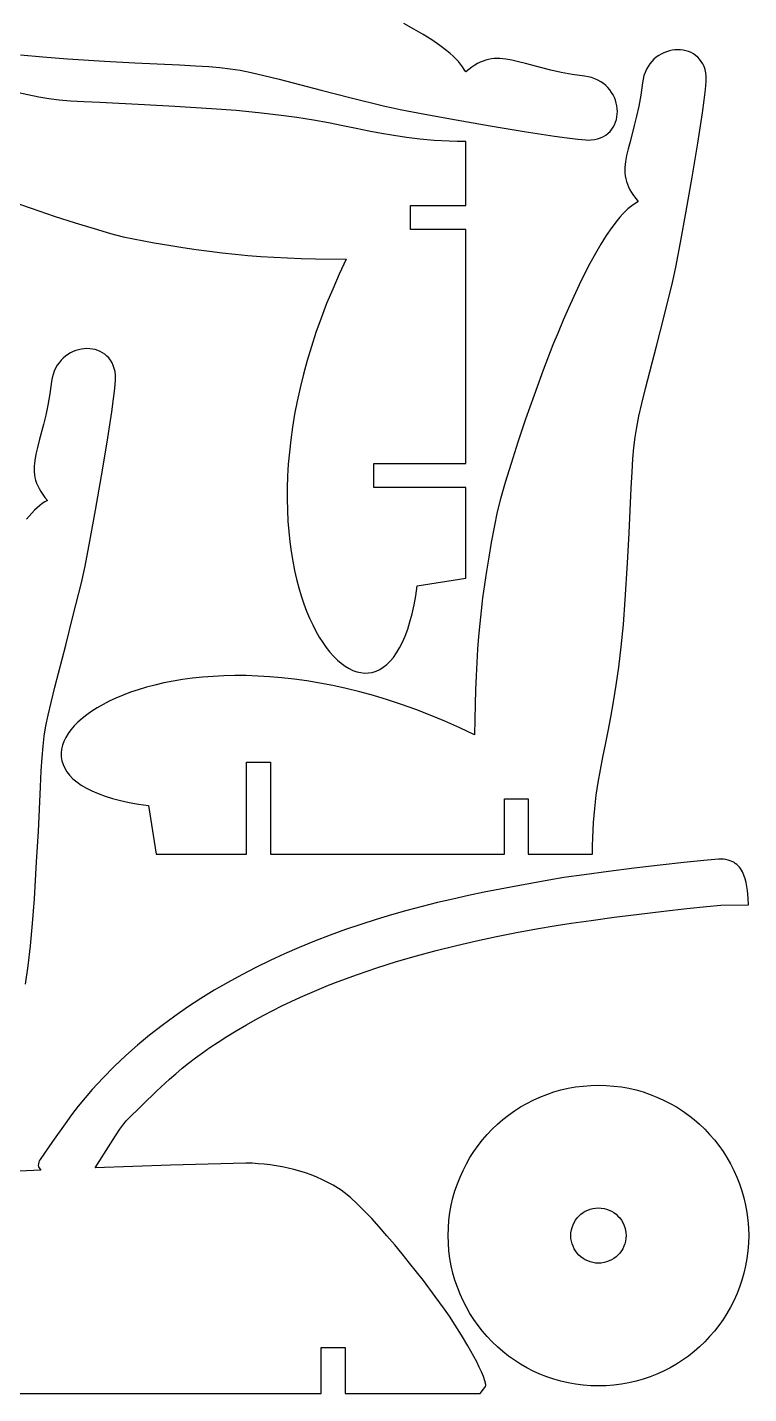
# Model space of a CAD drawing. Extents: x 378 to 958, y 20 to 900.
# Drawn here: x 588.1 to 666.5, y 185.6 to 334.1 of the extents above; entities that cross this region are included whole.
import ezdxf

# ---------------------------------------------------------------- set-up
doc = ezdxf.new("R2010")
doc.units = 0
doc.layers.get('0').update_dxf_attribs({"linetype": 'CONTINUOUS'})

msp = doc.modelspace()

# ---------------------------------------------------------------- linework, layer by layer
at = {"color": 4}
for p, q in [((630.119598, 333.899525), (629.036937, 334.493684)), ((631.134978, 333.304559), (630.119598, 333.899525)), ((632.075901, 332.710246), (631.134978, 333.304559)), ((632.935193, 332.118044), (632.075901, 332.710246)), ((587.376935, 331.091985), (589.796091, 330.860344)), ((633.705678, 331.529413), (632.935193, 332.118044)), ((634.055375, 331.236893), (633.705678, 331.529413)), ((634.38018, 330.945812), (634.055375, 331.236893)), ((656.733686, 331.011284), (656.469012, 330.823136)), ((657.010213, 331.175089), (656.733686, 331.011284)), ((657.296528, 331.314424), (657.010213, 331.175089)), ((657.590569, 331.429157), (657.296528, 331.314424)), ((657.890271, 331.519159), (657.590569, 331.429157)), ((658.19357, 331.5843), (657.890271, 331.519159)), ((658.498403, 331.624451), (658.19357, 331.5843)), ((658.802707, 331.63948), (658.498403, 331.624451)), ((659.104418, 331.62926), (658.802707, 331.63948)), ((659.401471, 331.593659), (659.104418, 331.62926)), ((659.691803, 331.532548), (659.401471, 331.593659)), ((659.973352, 331.445797), (659.691803, 331.532548)), ((660.244052, 331.333276), (659.973352, 331.445797)), ((660.50184, 331.194855), (660.244052, 331.333276)), ((660.744653, 331.030405), (660.50184, 331.194855)), ((660.970427, 330.839796), (660.744653, 331.030405)), ((589.796091, 330.860344), (592.479637, 330.660376)), ((592.479637, 330.660376), (596.488048, 330.414095)), ((596.488048, 330.414095), (599.782178, 330.231627)), ((599.782178, 330.231627), (604.628004, 329.994825)), ((604.628004, 329.994825), (606.379904, 329.908839)), ((606.379904, 329.908839), (607.817931, 329.823364)), ((607.817931, 329.823364), (609.042187, 329.722572)), ((609.042187, 329.722572), (610.152775, 329.590639)), ((610.152775, 329.590639), (611.249795, 329.411738)), ((634.679195, 330.656354), (634.38018, 330.945812)), ((634.951524, 330.3687), (634.679195, 330.656354)), ((635.196269, 330.083032), (634.951524, 330.3687)), ((635.412535, 329.799535), (635.196269, 330.083032)), ((635.599423, 329.518388), (635.412535, 329.799535)), ((636.41119, 329.754551), (636.087946, 329.513346)), ((636.727094, 329.96477), (636.41119, 329.754551)), ((637.036986, 330.145385), (636.727094, 329.96477)), ((637.342193, 330.297775), (637.036986, 330.145385)), ((637.644041, 330.42332), (637.342193, 330.297775)), ((637.943857, 330.5234), (637.644041, 330.42332)), ((638.242968, 330.599396), (637.943857, 330.5234)), ((638.542701, 330.652688), (638.242968, 330.599396)), ((638.844382, 330.684656), (638.542701, 330.652688)), ((639.149339, 330.696679), (638.844382, 330.684656)), ((639.458897, 330.690138), (639.149339, 330.696679)), ((639.774385, 330.666414), (639.458897, 330.690138)), ((640.097127, 330.626886), (639.774385, 330.666414)), ((640.769687, 330.505939), (640.097127, 330.626886)), ((641.487191, 330.338338), (640.769687, 330.505939)), ((642.260252, 330.135125), (641.487191, 330.338338)), ((644.015506, 329.666025), (642.260252, 330.135125)), ((645.018927, 329.42222), (644.015506, 329.666025)), ((655.570111, 329.829728), (655.395653, 329.52182)), ((655.766739, 330.113943), (655.570111, 329.829728)), ((655.983475, 330.374336), (655.766739, 330.113943)), ((656.218253, 330.610777), (655.983475, 330.374336)), ((656.469012, 330.823136), (656.218253, 330.610777)), ((661.177099, 330.622897), (660.970427, 330.839796)), ((661.362604, 330.37958), (661.177099, 330.622897)), ((661.524878, 330.109714), (661.362604, 330.37958)), ((661.66186, 329.813169), (661.524878, 330.109714)), ((661.771483, 329.489815), (661.66186, 329.813169)), ((611.249795, 329.411738), (612.433351, 329.170043)), ((612.433351, 329.170043), (613.803544, 328.84973)), ((613.803544, 328.84973), (615.460476, 328.434971)), ((615.460476, 328.434971), (620.034966, 327.258818)), ((635.756037, 329.239776), (635.599423, 329.518388)), ((636.087946, 329.513346), (635.756037, 329.239776)), ((646.120363, 329.186966), (645.018927, 329.42222)), ((647.330428, 328.971304), (646.120363, 329.186966)), ((648.659737, 328.786276), (647.330428, 328.971304)), ((649.061116, 328.721138), (648.659737, 328.786276)), ((649.439321, 328.625575), (649.061116, 328.721138)), ((649.794224, 328.501649), (649.439321, 328.625575)), ((650.125694, 328.351426), (649.794224, 328.501649)), ((650.433602, 328.176969), (650.125694, 328.351426)), ((650.717816, 327.98034), (650.433602, 328.176969)), ((654.960803, 328.055863), (654.775775, 326.726555)), ((655.025942, 328.457242), (654.960803, 328.055863)), ((655.121505, 328.835447), (655.025942, 328.457242)), ((655.24543, 329.19035), (655.121505, 328.835447)), ((655.395653, 329.52182), (655.24543, 329.19035)), ((661.851686, 329.139523), (661.771483, 329.489815)), ((661.818508, 327.326228), (661.894265, 328.205003)), ((661.900403, 328.762163), (661.851686, 329.139523)), ((661.894265, 328.205003), (661.906571, 328.526586)), ((661.906571, 328.526586), (661.900403, 328.762163)), ((588.174041, 326.732278), (586.803848, 327.052591)), ((589.357597, 326.490583), (588.174041, 326.732278)), ((620.034966, 327.258818), (623.152728, 326.465771)), ((650.978209, 327.763605), (650.717816, 327.98034)), ((651.21465, 327.528826), (650.978209, 327.763605)), ((651.427008, 327.278068), (651.21465, 327.528826)), ((651.615155, 327.013393), (651.427008, 327.278068)), ((651.778959, 326.736867), (651.615155, 327.013393)), ((651.918293, 326.450551), (651.778959, 326.736867)), ((654.775775, 326.726555), (654.560114, 325.516493)), ((661.681676, 326.17066), (661.818508, 327.326228)), ((590.454617, 326.311682), (589.357597, 326.490583)), ((591.565205, 326.179749), (590.454617, 326.311682)), ((592.789461, 326.078957), (591.565205, 326.179749)), ((594.227488, 325.993481), (592.789461, 326.078957)), ((595.979388, 325.907496), (594.227488, 325.993481)), ((600.825214, 325.670694), (595.979388, 325.907496)), ((604.119344, 325.488226), (600.825214, 325.670694)), ((608.127755, 325.241945), (604.119344, 325.488226)), ((610.811301, 325.041977), (608.127755, 325.241945)), ((623.152728, 326.465771), (626.957637, 325.514976)), ((626.957637, 325.514976), (627.632782, 325.361587)), ((627.632782, 325.361587), (628.61381, 325.158215)), ((628.61381, 325.158215), (631.314229, 324.635692)), ((652.033024, 326.156511), (651.918293, 326.450551)), ((652.123025, 325.856809), (652.033024, 326.156511)), ((652.188164, 325.55351), (652.123025, 325.856809)), ((652.228312, 325.248676), (652.188164, 325.55351)), ((652.243339, 324.944372), (652.228312, 325.248676)), ((654.560114, 325.516493), (654.32486, 324.415062)), ((661.492311, 324.783119), (661.681676, 326.17066)), ((613.230457, 324.810336), (610.811301, 325.041977)), ((615.414533, 324.553172), (613.230457, 324.810336)), ((617.392841, 324.276637), (615.414533, 324.553172)), ((619.194692, 323.98688), (617.392841, 324.276637)), ((620.849397, 323.690051), (619.194692, 323.98688)), ((622.386269, 323.392302), (620.849397, 323.690051)), ((631.314229, 324.635692), (634.700325, 324.015748)), ((634.700325, 324.015748), (638.413525, 323.366726)), ((651.937117, 323.503028), (652.049642, 323.773728)), ((652.049642, 323.773728), (652.136397, 324.055276)), ((652.136397, 324.055276), (652.197512, 324.345609)), ((652.197512, 324.345609), (652.233116, 324.642662)), ((652.233116, 324.642662), (652.243339, 324.944372)), ((654.32486, 324.415062), (654.081055, 323.411647)), ((660.990157, 321.491408), (661.492311, 324.783119)), ((623.834617, 323.099782), (622.386269, 323.392302)), ((625.223755, 322.818643), (623.834617, 323.099782)), ((626.582992, 322.555034), (625.223755, 322.818643)), ((627.941641, 322.315105), (626.582992, 322.555034)), ((629.329013, 322.105009), (627.941641, 322.315105)), ((630.774418, 321.930894), (629.329013, 322.105009)), ((638.413525, 323.366726), (642.095257, 322.756966)), ((642.095257, 322.756966), (645.386951, 322.254811)), ((645.386951, 322.254811), (646.77448, 322.065441)), ((650.416968, 322.08522), (650.713521, 322.222201)), ((650.713521, 322.222201), (650.983394, 322.384476)), ((650.983394, 322.384476), (651.226718, 322.569981)), ((651.226718, 322.569981), (651.443622, 322.776652)), ((651.443622, 322.776652), (651.634237, 323.002426)), ((651.634237, 323.002426), (651.798692, 323.245239)), ((651.798692, 323.245239), (651.937117, 323.503028)), ((654.081055, 323.411647), (653.611955, 321.65641)), ((632.30717, 321.798911), (630.774418, 321.930894)), ((633.956578, 321.715211), (632.30717, 321.798911)), ((634.834188, 321.69339), (633.956578, 321.715211)), ((635.751955, 321.685945), (634.834188, 321.69339)), ((635.751155, 314.711845), (635.751955, 321.685945)), ((646.77448, 322.065441), (647.930035, 321.9286)), ((647.930035, 321.9286), (648.808794, 321.852831)), ((648.808794, 321.852831), (649.130369, 321.840518)), ((649.130369, 321.840518), (649.365937, 321.846676)), ((649.365937, 321.846676), (649.743306, 321.895394)), ((649.743306, 321.895394), (650.093607, 321.975596)), ((650.093607, 321.975596), (650.416968, 322.08522)), ((653.408742, 320.883357), (653.241141, 320.165863)), ((653.611955, 321.65641), (653.408742, 320.883357)), ((660.380391, 317.809663), (660.990157, 321.491408)), ((653.080666, 319.170574), (653.056941, 318.855092)), ((653.120194, 319.493313), (653.080666, 319.170574)), ((653.241141, 320.165863), (653.120194, 319.493313)), ((653.056941, 318.855092), (653.050401, 318.545537)), ((653.050401, 318.545537), (653.062424, 318.240585)), ((653.062424, 318.240585), (653.094391, 317.938908)), ((653.094391, 317.938908), (653.147683, 317.639179)), ((659.731358, 314.096456), (660.380391, 317.809663)), ((653.147683, 317.639179), (653.223679, 317.340071)), ((653.223679, 317.340071), (653.32376, 317.040258)), ((653.32376, 317.040258), (653.449305, 316.738412)), ((653.449305, 316.738412), (653.601695, 316.433208)), ((653.601695, 316.433208), (653.782309, 316.123318)), ((585.868114, 315.343382), (588.502822, 314.421794)), ((629.751355, 312.111345), (629.751355, 314.711845)), ((629.751355, 314.711845), (635.751155, 314.711845)), ((653.947545, 314.808751), (653.664047, 314.592481)), ((653.782309, 316.123318), (653.992529, 315.807415)), ((654.228691, 314.995644), (653.947545, 314.808751)), ((653.992529, 315.807415), (654.233734, 315.484172)), ((654.507303, 315.152263), (654.228691, 314.995644)), ((654.233734, 315.484172), (654.507303, 315.152263)), ((588.502822, 314.421794), (591.004834, 313.585137)), ((591.004834, 313.585137), (593.316747, 312.845081)), ((652.510187, 313.451568), (652.217666, 313.101866)), ((652.801267, 313.776378), (652.510187, 313.451568)), ((653.090726, 314.075397), (652.801267, 313.776378)), ((653.37838, 314.347731), (653.090726, 314.075397)), ((653.664047, 314.592481), (653.37838, 314.347731)), ((659.111402, 310.710357), (659.731358, 314.096456)), ((593.316747, 312.845081), (595.381156, 312.213299)), ((595.381156, 312.213299), (597.14066, 311.701463)), ((635.751155, 312.111345), (629.751355, 312.111345)), ((635.748955, 286.689245), (635.751155, 312.111345)), ((651.629035, 312.331373), (651.036834, 311.472072)), ((652.217666, 313.101866), (651.629035, 312.331373)), ((597.14066, 311.701463), (598.537855, 311.321245)), ((598.537855, 311.321245), (601.903548, 310.68609)), ((601.903548, 310.68609), (603.475887, 310.412269)), ((603.475887, 310.412269), (604.989828, 310.165901)), ((650.442521, 310.53114), (649.847555, 309.515752)), ((651.036834, 311.472072), (650.442521, 310.53114)), ((658.588869, 308.009936), (659.111402, 310.710357)), ((604.989828, 310.165901), (606.456828, 309.945696)), ((606.456828, 309.945696), (607.888343, 309.750365)), ((607.888343, 309.750365), (609.295829, 309.578619)), ((609.295829, 309.578619), (610.690742, 309.42917)), ((610.690742, 309.42917), (612.084539, 309.300727)), ((612.084539, 309.300727), (613.488674, 309.192003)), ((613.488674, 309.192003), (614.914605, 309.101707)), ((614.914605, 309.101707), (616.373788, 309.028551)), ((616.373788, 309.028551), (617.877678, 308.971246)), ((617.877678, 308.971246), (619.437732, 308.928503)), ((619.437732, 308.928503), (622.772155, 308.881545)), ((622.772155, 308.881545), (622.005362, 307.259145)), ((649.847555, 309.515752), (649.253396, 308.433083)), ((622.005362, 307.259145), (621.293747, 305.652619)), ((648.661502, 307.290309), (648.073332, 306.094605)), ((649.253396, 308.433083), (648.661502, 307.290309)), ((658.385494, 307.028908), (658.588869, 308.009936)), ((648.073332, 306.094605), (647.490346, 304.853146)), ((657.281309, 302.548854), (658.232103, 306.353763)), ((658.232103, 306.353763), (658.385494, 307.028908)), ((621.293747, 305.652619), (620.636003, 304.06284)), ((647.490346, 304.853146), (646.914003, 303.573109)), ((620.636003, 304.06284), (620.030821, 302.49068)), ((646.914003, 303.573109), (646.34576, 302.261668)), ((620.030821, 302.49068), (619.476896, 300.937013)), ((646.34576, 302.261668), (645.787078, 300.925998)), ((656.488262, 299.431092), (657.281309, 302.548854)), ((619.476896, 300.937013), (618.97292, 299.402712)), ((645.787078, 300.925998), (645.239416, 299.573276)), ((592.253324, 298.360144), (592.002566, 298.147785)), ((592.517998, 298.548291), (592.253324, 298.360144)), ((592.794525, 298.712097), (592.517998, 298.548291)), ((593.080841, 298.851432), (592.794525, 298.712097)), ((593.374881, 298.966165), (593.080841, 298.851432)), ((593.674583, 299.056167), (593.374881, 298.966165)), ((593.977882, 299.121308), (593.674583, 299.056167)), ((594.282716, 299.161458), (593.977882, 299.121308)), ((594.587019, 299.176488), (594.282716, 299.161458)), ((594.88873, 299.166268), (594.587019, 299.176488)), ((595.185783, 299.130667), (594.88873, 299.166268)), ((595.476116, 299.069555), (595.185783, 299.130667)), ((595.757664, 298.982804), (595.476116, 299.069555)), ((596.028364, 298.870284), (595.757664, 298.982804)), ((596.286153, 298.731863), (596.028364, 298.870284)), ((596.528966, 298.567413), (596.286153, 298.731863)), ((596.75474, 298.376804), (596.528966, 298.567413)), ((596.961411, 298.159905), (596.75474, 298.376804)), ((618.97292, 299.402712), (618.517586, 297.888649)), ((645.239416, 299.573276), (644.182985, 296.845374)), ((655.312108, 294.856602), (656.488262, 299.431092)), ((591.179966, 297.058828), (591.029742, 296.727358)), ((591.354423, 297.366736), (591.179966, 297.058828)), ((591.551052, 297.650951), (591.354423, 297.366736)), ((591.767787, 297.911344), (591.551052, 297.650951)), ((592.002566, 298.147785), (591.767787, 297.911344)), ((597.146916, 297.916588), (596.961411, 298.159905)), ((597.309191, 297.646722), (597.146916, 297.916588)), ((597.446172, 297.350176), (597.309191, 297.646722)), ((597.555795, 297.026823), (597.446172, 297.350176)), ((597.635998, 296.676531), (597.555795, 297.026823)), ((618.517586, 297.888649), (618.109586, 296.395698)), ((590.745116, 295.592871), (590.560087, 294.263563)), ((590.810254, 295.99425), (590.745116, 295.592871)), ((590.905817, 296.372455), (590.810254, 295.99425)), ((591.029742, 296.727358), (590.905817, 296.372455)), ((597.602792, 294.863236), (597.678561, 295.742011)), ((597.684716, 296.299171), (597.635998, 296.676531)), ((597.678561, 295.742011), (597.690874, 296.063594)), ((597.690874, 296.063594), (597.684716, 296.299171)), ((618.109586, 296.395698), (617.747613, 294.924732)), ((644.182985, 296.845374), (643.18814, 294.135366)), ((590.560087, 294.263563), (590.344426, 293.053501)), ((597.465951, 293.707668), (597.602792, 294.863236)), ((617.747613, 294.924732), (617.430361, 293.476623)), ((643.18814, 294.135366), (642.266553, 291.500654)), ((654.89735, 293.19967), (655.312108, 294.856602)), ((590.344426, 293.053501), (590.109172, 291.95207)), ((597.276581, 292.320127), (597.465951, 293.707668)), ((617.430361, 293.476623), (617.156522, 292.052245)), ((654.577036, 291.829477), (654.89735, 293.19967)), ((589.865367, 290.948655), (589.396267, 289.193417)), ((590.109172, 291.95207), (589.865367, 290.948655)), ((596.774425, 289.028415), (597.276581, 292.320127)), ((617.156522, 292.052245), (616.924788, 290.652471)), ((642.266553, 291.500654), (641.429896, 288.998643)), ((654.335342, 290.645921), (654.577036, 291.829477)), ((616.924788, 290.652471), (616.733854, 289.278173)), ((654.024507, 288.438313), (654.156441, 289.548901)), ((654.156441, 289.548901), (654.335342, 290.645921)), ((589.193054, 288.420365), (589.025453, 287.702871)), ((589.396267, 289.193417), (589.193054, 288.420365)), ((596.164666, 285.346671), (596.774425, 289.028415)), ((616.733854, 289.278173), (616.582411, 287.930225)), ((641.429896, 288.998643), (640.68984, 286.686735)), ((653.923716, 287.214057), (654.024507, 288.438313)), ((588.864978, 286.707582), (588.841253, 286.392099)), ((588.904506, 287.030321), (588.864978, 286.707582)), ((589.025453, 287.702871), (588.904506, 287.030321)), ((616.469152, 286.6095), (616.39277, 285.316871)), ((616.582411, 287.930225), (616.469152, 286.6095)), ((625.748855, 284.089245), (625.748855, 286.689245)), ((625.748855, 286.689245), (635.748955, 286.689245)), ((640.68984, 286.686735), (640.058058, 284.622333)), ((653.83824, 285.77603), (653.923716, 287.214057)), ((588.841253, 286.392099), (588.834713, 286.082545)), ((588.834713, 286.082545), (588.846736, 285.777593)), ((588.846736, 285.777593), (588.878704, 285.475916)), ((588.878704, 285.475916), (588.931995, 285.176187)), ((588.931995, 285.176187), (589.007991, 284.877079)), ((595.515643, 281.633464), (596.164666, 285.346671)), ((616.39277, 285.316871), (616.351959, 284.053211)), ((653.752255, 284.02413), (653.83824, 285.77603)), ((589.007991, 284.877079), (589.108072, 284.577266)), ((589.108072, 284.577266), (589.233617, 284.27542)), ((589.233617, 284.27542), (589.386007, 283.970216)), ((589.386007, 283.970216), (589.566621, 283.660325)), ((589.566621, 283.660325), (589.776841, 283.344422)), ((616.351959, 284.053211), (616.34541, 282.819392)), ((635.748955, 284.089245), (625.748855, 284.089245)), ((635.751455, 274.259245), (635.748955, 284.089245)), ((640.058058, 284.622333), (639.546222, 282.862842)), ((653.515453, 279.178304), (653.752255, 284.02413)), ((589.448359, 282.129489), (589.162692, 281.884739)), ((589.731857, 282.345759), (589.448359, 282.129489)), ((590.013003, 282.532652), (589.731857, 282.345759)), ((589.776841, 283.344422), (590.018046, 283.02118)), ((590.291616, 282.689271), (590.013003, 282.532652)), ((590.018046, 283.02118), (590.291616, 282.689271)), ((616.34541, 282.819392), (616.371817, 281.616288)), ((639.546222, 282.862842), (639.166003, 281.465663)), ((588.294499, 280.988576), (588.001978, 280.638874)), ((588.58558, 281.313385), (588.294499, 280.988576)), ((588.875038, 281.612405), (588.58558, 281.313385)), ((589.162692, 281.884739), (588.875038, 281.612405)), ((594.8957, 278.247365), (595.515643, 281.633464)), ((616.371817, 281.616288), (616.429872, 280.444772)), ((639.166003, 281.465663), (638.530849, 278.099998)), ((616.429872, 280.444772), (616.518269, 279.305717)), ((616.518269, 279.305717), (616.6357, 278.199996)), ((653.332984, 275.884174), (653.515453, 279.178304)), ((594.373177, 275.546944), (594.8957, 278.247365)), ((616.6357, 278.199996), (616.780857, 277.128481)), ((638.530849, 278.099998), (638.257028, 276.527668)), ((616.780857, 277.128481), (616.952435, 276.092047)), ((616.952435, 276.092047), (617.149125, 275.091565)), ((638.257028, 276.527668), (638.01066, 275.013732)), ((594.169805, 274.565916), (594.373177, 275.546944)), ((617.149125, 275.091565), (617.36962, 274.127909)), ((638.01066, 275.013732), (637.790455, 273.546734)), ((653.086703, 271.875763), (653.332984, 275.884174)), ((593.065621, 270.085862), (594.016416, 273.890771)), ((594.016416, 273.890771), (594.169805, 274.565916)), ((617.36962, 274.127909), (617.612614, 273.201952)), ((617.612614, 273.201952), (617.876799, 272.314568)), ((630.316871, 272.339714), (630.473355, 273.422345)), ((630.473355, 273.422345), (635.751455, 274.259245)), ((637.790455, 273.546734), (637.595124, 272.115219)), ((617.876799, 272.314568), (618.160867, 271.466628)), ((630.134521, 271.327084), (630.316871, 272.339714)), ((637.595124, 272.115219), (637.423378, 270.70773)), ((652.886736, 269.192218), (653.086703, 271.875763)), ((618.160867, 271.466628), (618.463513, 270.659005)), ((618.463513, 270.659005), (618.783428, 269.892574)), ((629.697446, 269.508332), (629.92761, 270.383581)), ((629.92761, 270.383581), (630.134521, 271.327084)), ((637.423378, 270.70773), (637.273928, 269.312813)), ((592.272574, 266.9681), (593.065621, 270.085862)), ((618.783428, 269.892574), (619.119305, 269.168207)), ((619.119305, 269.168207), (619.469837, 268.486777)), ((629.172588, 267.959106), (629.445337, 268.700465)), ((629.445337, 268.700465), (629.697446, 269.508332)), ((637.273928, 269.312813), (637.145486, 267.919012)), ((652.655095, 266.773065), (652.886736, 269.192218)), ((619.469837, 268.486777), (619.833718, 267.849157)), ((619.833718, 267.849157), (620.209639, 267.25622)), ((620.209639, 267.25622), (620.596294, 266.708839)), ((628.570405, 266.672421), (628.880509, 267.283382)), ((628.880509, 267.283382), (629.172588, 267.959106)), ((637.145486, 267.919012), (637.036761, 266.51487)), ((591.09642, 262.39361), (592.272574, 266.9681)), ((620.596294, 266.708839), (620.992375, 266.207887)), ((620.992375, 266.207887), (621.396576, 265.754237)), ((621.396576, 265.754237), (621.807588, 265.348762)), ((627.901354, 265.641293), (628.243584, 266.125349)), ((628.243584, 266.125349), (628.570405, 266.672421)), ((637.036761, 266.51487), (636.946466, 265.088933)), ((652.397931, 264.588993), (652.655095, 266.773065)), ((621.807588, 265.348762), (622.224106, 264.992335)), ((622.224106, 264.992335), (622.644821, 264.685829)), ((622.644821, 264.685829), (623.068427, 264.430117)), ((623.068427, 264.430117), (623.493617, 264.226073)), ((623.493617, 264.226073), (623.919083, 264.074568)), ((626.004803, 264.135703), (626.404476, 264.317773)), ((626.404476, 264.317773), (626.795274, 264.558494)), ((626.795274, 264.558494), (627.175891, 264.858739)), ((627.175891, 264.858739), (627.54502, 265.219381)), ((627.54502, 265.219381), (627.901354, 265.641293)), ((636.946466, 265.088933), (636.87331, 263.629744)), ((652.121396, 262.610691), (652.397931, 264.588993)), ((602.936395, 262.854442), (601.972741, 262.633947)), ((603.936876, 263.051132), (602.936395, 262.854442)), ((604.973309, 263.222709), (603.936876, 263.051132)), ((606.044822, 263.367867), (604.973309, 263.222709)), ((607.150542, 263.485297), (606.044822, 263.367867)), ((608.289596, 263.573693), (607.150542, 263.485297)), ((609.46111, 263.631748), (608.289596, 263.573693)), ((610.664212, 263.658154), (609.46111, 263.631748)), ((611.898028, 263.651604), (610.664212, 263.658154)), ((613.161686, 263.610791), (611.898028, 263.651604)), ((614.454313, 263.534408), (613.161686, 263.610791)), ((615.775036, 263.421148), (614.454313, 263.534408)), ((617.122981, 263.269704), (615.775036, 263.421148)), ((618.497275, 263.078767), (617.122981, 263.269704)), ((619.897046, 262.847032), (618.497275, 263.078767)), ((621.321421, 262.573191), (619.897046, 262.847032)), ((623.919083, 264.074568), (624.343517, 263.976477)), ((624.343517, 263.976477), (624.765614, 263.932672)), ((624.765614, 263.932672), (625.184065, 263.944026)), ((625.184065, 263.944026), (625.597564, 264.011412)), ((625.597564, 264.011412), (626.004803, 264.135703)), ((636.87331, 263.629744), (636.816005, 262.125849)), ((590.681662, 260.736678), (591.09642, 262.39361)), ((598.503839, 261.540055), (597.737408, 261.22014)), ((599.311461, 261.8427), (598.503839, 261.540055)), ((600.1594, 262.126769), (599.311461, 261.8427)), ((601.046784, 262.390954), (600.1594, 262.126769)), ((601.972741, 262.633947), (601.046784, 262.390954)), ((622.769527, 262.255936), (621.321421, 262.573191)), ((624.24049, 261.893961), (622.769527, 262.255936)), ((625.733437, 261.485958), (624.24049, 261.893961)), ((627.247496, 261.030621), (625.733437, 261.485958)), ((636.816005, 262.125849), (636.773261, 260.56579)), ((651.831638, 260.808846), (652.121396, 262.610691)), ((590.361349, 259.366485), (590.681662, 260.736678)), ((595.101053, 259.793929), (594.553671, 259.407274)), ((595.69399, 260.16985), (595.101053, 259.793929)), ((596.331611, 260.533731), (595.69399, 260.16985)), ((597.013041, 260.884263), (596.331611, 260.533731)), ((597.737408, 261.22014), (597.013041, 260.884263)), ((628.781794, 260.526642), (627.247496, 261.030621)), ((630.335457, 259.972713), (628.781794, 260.526642)), ((631.907612, 259.367528), (630.335457, 259.972713)), ((636.773261, 260.56579), (636.726303, 257.231363)), ((651.53481, 259.154147), (651.831638, 260.808846)), ((590.119654, 258.182929), (590.361349, 259.366485)), ((593.599068, 258.606993), (593.193592, 258.19598)), ((594.052719, 259.011193), (593.599068, 258.606993)), ((594.553671, 259.407274), (594.052719, 259.011193)), ((633.497387, 258.70978), (631.907612, 259.367528)), ((635.103909, 257.99816), (633.497387, 258.70978)), ((651.237061, 257.617282), (651.53481, 259.154147)), ((589.80882, 255.975321), (589.940753, 257.085908)), ((589.940753, 257.085908), (590.119654, 258.182929)), ((592.274944, 256.935142), (592.070898, 256.509953)), ((592.530657, 257.358748), (592.274944, 256.935142)), ((592.837164, 257.779463), (592.530657, 257.358748)), ((593.193592, 258.19598), (592.837164, 257.779463)), ((636.726303, 257.231363), (635.103909, 257.99816)), ((650.944541, 256.168938), (651.237061, 257.617282)), ((589.708028, 254.751065), (589.80882, 255.975321)), ((591.821298, 255.660054), (591.777491, 255.237958)), ((591.919391, 256.084488), (591.821298, 255.660054)), ((592.070898, 256.509953), (591.919391, 256.084488)), ((650.663401, 254.779805), (650.944541, 256.168938)), ((589.622552, 253.313038), (589.708028, 254.751065)), ((591.777491, 255.237958), (591.788843, 254.819508)), ((591.788843, 254.819508), (591.856227, 254.40601)), ((591.856227, 254.40601), (591.980516, 253.998772)), ((591.980516, 253.998772), (592.162583, 253.599101)), ((611.934003, 244.254563), (611.934003, 254.254663)), ((611.934003, 254.254663), (614.534003, 254.254663)), ((614.534003, 254.254663), (614.534003, 244.254563)), ((650.399792, 253.42057), (650.663401, 254.779805)), ((589.536567, 251.561138), (589.622552, 253.313038)), ((592.162583, 253.599101), (592.403301, 253.208304)), ((592.403301, 253.208304), (592.703543, 252.827689)), ((592.703543, 252.827689), (593.064182, 252.458562)), ((593.064182, 252.458562), (593.486092, 252.10223)), ((650.159864, 252.061921), (650.399792, 253.42057)), ((589.299765, 246.715312), (589.536567, 251.561138)), ((593.486092, 252.10223), (593.970144, 251.760002)), ((593.970144, 251.760002), (594.517213, 251.433184)), ((594.517213, 251.433184), (595.12817, 251.123083)), ((595.12817, 251.123083), (595.80389, 250.831006)), ((649.949768, 250.674547), (650.159864, 252.061921)), ((595.80389, 250.831006), (596.545245, 250.558261)), ((596.545245, 250.558261), (597.353109, 250.306155)), ((597.353109, 250.306155), (598.228353, 250.075995)), ((598.228353, 250.075995), (599.171852, 249.869088)), ((599.171852, 249.869088), (600.184477, 249.686742)), ((600.184477, 249.686742), (601.267103, 249.530263)), ((601.267103, 249.530263), (602.104003, 244.252063)), ((639.956103, 244.252363), (639.956103, 250.252163)), ((639.956103, 250.252163), (642.556603, 250.252163)), ((642.556603, 250.252163), (642.556603, 244.252363)), ((649.775653, 249.229137), (649.949768, 250.674547)), ((649.64367, 247.696377), (649.775653, 249.229137)), ((589.117297, 243.421182), (589.299765, 246.715312)), ((649.55997, 246.046956), (649.64367, 247.696377)), ((649.530703, 244.251563), (649.538148, 245.169338)), ((649.538148, 245.169338), (649.55997, 246.046956)), ((602.104003, 244.252063), (611.934003, 244.254563)), ((614.534003, 244.254563), (639.956103, 244.252363)), ((642.556603, 244.252363), (649.530703, 244.251563)), ((661.653934, 243.584349), (659.473189, 243.3649)), ((663.220769, 243.706069), (661.653934, 243.584349)), ((663.510632, 243.712206), (663.220769, 243.706069)), ((663.782015, 243.698946), (663.510632, 243.712206)), ((664.035555, 243.667188), (663.782015, 243.698946)), ((664.271887, 243.617831), (664.035555, 243.667188)), ((664.49165, 243.551773), (664.271887, 243.617831)), ((664.695478, 243.469914), (664.49165, 243.551773)), ((664.88401, 243.373151), (664.695478, 243.469914)), ((588.871016, 239.412771), (589.117297, 243.421182)), ((648.642554, 242.026838), (646.415848, 241.706513)), ((651.263215, 242.37869), (648.642554, 242.026838)), ((654.076256, 242.736219), (651.263215, 242.37869)), ((656.880105, 243.073573), (654.076256, 242.736219)), ((659.473189, 243.3649), (656.880105, 243.073573)), ((665.057881, 243.262383), (664.88401, 243.373151)), ((665.217728, 243.138509), (665.057881, 243.262383)), ((665.364188, 243.002428), (665.217728, 243.138509)), ((665.497898, 242.855038), (665.364188, 243.002428)), ((665.619494, 242.697237), (665.497898, 242.855038)), ((665.828889, 242.354001), (665.619494, 242.697237)), ((665.997469, 241.979906), (665.828889, 242.354001)), ((666.130324, 241.582144), (665.997469, 241.979906)), ((641.237145, 240.79549), (637.772184, 240.117033)), ((644.784669, 241.443569), (641.237145, 240.79549)), ((646.415848, 241.706513), (644.784669, 241.443569)), ((666.23255, 241.167902), (666.130324, 241.582144)), ((666.309238, 240.74437), (666.23255, 241.167902)), ((666.365481, 240.318736), (666.309238, 240.74437)), ((588.671048, 236.729225), (588.871016, 239.412771)), ((632.687339, 238.991459), (631.012769, 238.575856)), ((634.370491, 239.384916), (632.687339, 238.991459)), ((636.064635, 239.759137), (634.370491, 239.384916)), ((637.772184, 240.117033), (636.064635, 239.759137)), ((666.437006, 239.489921), (666.365481, 240.318736)), ((666.487869, 238.738969), (666.437006, 239.489921)), ((627.679721, 237.666574), (626.016421, 237.167073)), ((629.344367, 238.135198), (627.679721, 237.666574)), ((631.012769, 238.575856), (629.344367, 238.135198)), ((651.901648, 237.404666), (654.600706, 237.750556)), ((654.600706, 237.750556), (657.292915, 238.078724)), ((657.292915, 238.078724), (659.794408, 238.364236)), ((659.794408, 238.364236), (661.921315, 238.582162)), ((661.921315, 238.582162), (663.489769, 238.707569)), ((663.489769, 238.707569), (666.487869, 238.738969)), ((588.439407, 234.310073), (588.671048, 236.729225)), ((622.684206, 236.063802), (621.010467, 235.454212)), ((624.352053, 236.633786), (622.684206, 236.063802)), ((626.016421, 237.167073), (624.352053, 236.633786)), ((641.275071, 235.739453), (643.444513, 236.139504)), ((643.444513, 236.139504), (645.602069, 236.509969)), ((645.602069, 236.509969), (647.218461, 236.75944)), ((647.218461, 236.75944), (649.379611, 237.065983)), ((649.379611, 237.065983), (651.901648, 237.404666)), ((619.328426, 234.802104), (617.635669, 234.104569)), ((621.010467, 235.454212), (619.328426, 234.802104)), ((634.73572, 234.338233), (636.916645, 234.841172)), ((636.916645, 234.841172), (639.097772, 235.30746)), ((639.097772, 235.30746), (641.275071, 235.739453)), ((588.182243, 232.126001), (588.439407, 234.310073)), ((616.052534, 233.413794), (614.486514, 232.691717)), ((617.635669, 234.104569), (616.052534, 233.413794)), ((628.234456, 232.585969), (630.390596, 233.212986)), ((630.390596, 233.212986), (632.559028, 233.79629)), ((632.559028, 233.79629), (634.73572, 234.338233)), ((587.905708, 230.147699), (588.182243, 232.126001)), ((612.939031, 231.937248), (611.411506, 231.149294)), ((614.486514, 232.691717), (612.939031, 231.937248)), ((623.975167, 231.191373), (626.094636, 231.912883)), ((626.094636, 231.912883), (628.234456, 232.585969)), ((609.905361, 230.326765), (608.422017, 229.46857)), ((611.411506, 231.149294), (609.905361, 230.326765)), ((620.842935, 230.013165), (621.880078, 230.419086)), ((621.880078, 230.419086), (623.975167, 231.191373)), ((608.422017, 229.46857), (606.962896, 228.573619)), ((616.775462, 228.250762), (617.779158, 228.712759)), ((617.779158, 228.712759), (618.791971, 229.160295)), ((618.791971, 229.160295), (619.813398, 229.593666)), ((619.813398, 229.593666), (620.842935, 230.013165)), ((605.529419, 227.640819), (604.123007, 226.66908)), ((606.962896, 228.573619), (605.529419, 227.640819)), ((613.824113, 226.775065), (614.797436, 227.282209)), ((614.797436, 227.282209), (615.781386, 227.77401)), ((615.781386, 227.77401), (616.775462, 228.250762)), ((602.745083, 225.657311), (601.397067, 224.604421)), ((604.123007, 226.66908), (602.745083, 225.657311)), ((610.796731, 225.058171), (611.911369, 225.713569)), ((611.911369, 225.713569), (612.861923, 226.252283)), ((612.861923, 226.252283), (613.824113, 226.775065)), ((601.397067, 224.604421), (600.080381, 223.509319)), ((608.829037, 223.836606), (609.772905, 224.434733)), ((609.772905, 224.434733), (610.796731, 225.058171)), ((600.080381, 223.509319), (598.796447, 222.370914)), ((606.368636, 222.127595), (607.137758, 222.689685)), ((607.137758, 222.689685), (607.954273, 223.257139)), ((607.954273, 223.257139), (608.829037, 223.836606)), ((597.546686, 221.188114), (596.332519, 219.95983)), ((598.796447, 222.370914), (597.546686, 221.188114)), ((604.929156, 220.992906), (605.636054, 221.564218)), ((605.636054, 221.564218), (606.368636, 222.127595)), ((596.332519, 219.95983), (595.155369, 218.684969)), ((602.14132, 218.49533), (603.548996, 219.799882)), ((603.548996, 219.799882), (604.237089, 220.407011)), ((604.237089, 220.407011), (604.929156, 220.992906)), ((595.155369, 218.684969), (594.383733, 217.788263)), ((600.61929, 217.026056), (602.14132, 218.49533)), ((644.56722, 218.16571), (645.325966, 218.422439)), ((645.325966, 218.422439), (646.100875, 218.642486)), ((646.100875, 218.642486), (646.89092, 218.824826)), ((646.89092, 218.824826), (647.695075, 218.968432)), ((647.695075, 218.968432), (648.512314, 219.072277)), ((648.512314, 219.072277), (649.341611, 219.135337)), ((649.341611, 219.135337), (650.18194, 219.156585)), ((650.18194, 219.156585), (651.022269, 219.135337)), ((651.022269, 219.135337), (651.851567, 219.072277)), ((651.851567, 219.072277), (652.668806, 218.968432)), ((652.668806, 218.968432), (653.47296, 218.824826)), ((653.47296, 218.824826), (654.263005, 218.642486)), ((654.263005, 218.642486), (655.037914, 218.422439)), ((655.037914, 218.422439), (655.796661, 218.16571)), ((593.640873, 216.867725), (592.921458, 215.927903)), ((594.383733, 217.788263), (593.640873, 216.867725)), ((598.896069, 215.338869), (600.61929, 217.026056)), ((641.051825, 216.367744), (641.714372, 216.792493)), ((641.714372, 216.792493), (642.398211, 217.18569)), ((642.398211, 217.18569), (643.102316, 217.546309)), ((643.102316, 217.546309), (643.825661, 217.873324)), ((643.825661, 217.873324), (644.56722, 218.16571)), ((655.796661, 218.16571), (656.53822, 217.873324)), ((656.53822, 217.873324), (657.261565, 217.546309)), ((657.261565, 217.546309), (657.96567, 217.18569)), ((657.96567, 217.18569), (658.649509, 216.792493)), ((658.649509, 216.792493), (659.312055, 216.367744)), ((592.921458, 215.927903), (592.220156, 214.973344)), ((598.755816, 215.184988), (598.896069, 215.338869)), ((639.202197, 214.914445), (639.794712, 215.427694)), ((639.794712, 215.427694), (640.411596, 215.912469)), ((640.411596, 215.912469), (641.051825, 216.367744)), ((659.312055, 216.367744), (659.952284, 215.912469)), ((659.952284, 215.912469), (660.569169, 215.427694)), ((660.569169, 215.427694), (661.161684, 214.914445)), ((592.220156, 214.973344), (590.85057, 213.0382)), ((597.683598, 213.668987), (598.168626, 214.391802)), ((598.168626, 214.391802), (598.584816, 214.970365)), ((598.584816, 214.970365), (598.755816, 215.184988)), ((637.581132, 213.214114), (638.094381, 213.806629)), ((638.094381, 213.806629), (638.635078, 214.373748)), ((638.635078, 214.373748), (639.202197, 214.914445)), ((661.161684, 214.914445), (661.728803, 214.373748)), ((661.728803, 214.373748), (662.2695, 213.806629)), ((662.2695, 213.806629), (662.782749, 213.214114)), ((590.85057, 213.0382), (589.489469, 211.098669)), ((595.489369, 210.194469), (597.165831, 212.867731)), ((597.165831, 212.867731), (597.683598, 213.668987)), ((636.641082, 211.957), (637.096357, 212.597229)), ((637.096357, 212.597229), (637.581132, 213.214114)), ((662.782749, 213.214114), (663.267524, 212.597229)), ((663.267524, 212.597229), (663.722799, 211.957)), ((589.336444, 210.783406), (589.299962, 210.610517)), ((589.400712, 210.948402), (589.336444, 210.783406)), ((589.489469, 211.098669), (589.400712, 210.948402)), ((635.823136, 210.610615), (636.216333, 211.294453)), ((636.216333, 211.294453), (636.641082, 211.957)), ((663.722799, 211.957), (664.147548, 211.294453)), ((664.147548, 211.294453), (664.540745, 210.610615)), ((589.565269, 209.943769), (583.885167, 209.676829)), ((589.299962, 210.610517), (589.294569, 210.436569)), ((589.294569, 210.436569), (589.32937, 210.303825)), ((589.32937, 210.303825), (589.400706, 210.181694)), ((589.400706, 210.181694), (589.565269, 209.943769)), ((603.678844, 210.461731), (595.489369, 210.194469)), ((611.869369, 210.699369), (603.678844, 210.461731)), ((612.524839, 210.675419), (611.869369, 210.699369)), ((613.180947, 210.634428), (612.524839, 210.675419)), ((613.836769, 210.575831), (613.180947, 210.634428)), ((614.491383, 210.499061), (613.836769, 210.575831)), ((615.143864, 210.403552), (614.491383, 210.499061)), ((615.793289, 210.288739), (615.143864, 210.403552)), ((616.438736, 210.154054), (615.793289, 210.288739)), ((617.079281, 209.998931), (616.438736, 210.154054)), ((617.714, 209.822806), (617.079281, 209.998931)), ((618.341971, 209.62511), (617.714, 209.822806)), ((618.96227, 209.405279), (618.341971, 209.62511)), ((619.573973, 209.162745), (618.96227, 209.405279)), ((635.135501, 209.183165), (635.462517, 209.90651)), ((635.462517, 209.90651), (635.823136, 210.610615)), ((664.540745, 210.610615), (664.901364, 209.90651)), ((664.901364, 209.90651), (665.228379, 209.183165)), ((620.176158, 208.896944), (619.573973, 209.162745)), ((620.767901, 208.607308), (620.176158, 208.896944)), ((621.348279, 208.293272), (620.767901, 208.607308)), ((621.916369, 207.954269), (621.348279, 208.293272)), ((622.219312, 207.752611), (621.916369, 207.954269)), ((634.586387, 207.682859), (634.843116, 208.441606)), ((634.843116, 208.441606), (635.135501, 209.183165)), ((665.228379, 209.183165), (665.520765, 208.441606)), ((665.520765, 208.441606), (665.777494, 207.682859)), ((622.53885, 207.517417), (622.219312, 207.752611)), ((623.222541, 206.954465), (622.53885, 207.517417)), ((623.957105, 206.281512), (623.222541, 206.954465)), ((634.184, 206.117905), (634.366339, 206.90795)), ((634.366339, 206.90795), (634.586387, 207.682859)), ((665.777494, 207.682859), (665.997542, 206.90795)), ((665.997542, 206.90795), (666.179881, 206.117905)), ((624.732208, 205.514653), (623.957105, 206.281512)), ((625.537512, 204.669985), (624.732208, 205.514653)), ((633.936548, 204.496511), (634.040394, 205.31375)), ((634.040394, 205.31375), (634.184, 206.117905)), ((666.179881, 206.117905), (666.323487, 205.31375)), ((666.323487, 205.31375), (666.427333, 204.496511)), ((626.362683, 203.763605), (625.537512, 204.669985)), ((627.197385, 202.811609), (626.362683, 203.763605)), ((633.85224, 202.826885), (633.873488, 203.667214)), ((633.873488, 203.667214), (633.936548, 204.496511)), ((666.427333, 204.496511), (666.490392, 203.667214)), ((666.490392, 203.667214), (666.51164, 202.826885)), ((628.031281, 201.830094), (627.197385, 202.811609)), ((633.873488, 201.986556), (633.85224, 202.826885)), ((633.936548, 201.157259), (633.873488, 201.986556)), ((666.490392, 201.986556), (666.427333, 201.157259)), ((666.51164, 202.826885), (666.490392, 201.986556)), ((628.854036, 200.835156), (628.031281, 201.830094)), ((629.655315, 199.842892), (628.854036, 200.835156)), ((634.040394, 200.34002), (633.936548, 201.157259)), ((666.427333, 201.157259), (666.323487, 200.34002)), ((631.152098, 197.930772), (629.655315, 199.842892)), ((634.184, 199.535865), (634.040394, 200.34002)), ((634.366339, 198.74582), (634.184, 199.535865)), ((666.179881, 199.535865), (665.997542, 198.74582)), ((666.323487, 200.34002), (666.179881, 199.535865)), ((632.438945, 196.222507), (631.152098, 197.930772)), ((634.586387, 197.970911), (634.366339, 198.74582)), ((634.843116, 197.212164), (634.586387, 197.970911)), ((665.777494, 197.970911), (665.520765, 197.212164)), ((665.997542, 198.74582), (665.777494, 197.970911)), ((633.433169, 194.846869), (632.438945, 196.222507)), ((635.135501, 196.470606), (634.843116, 197.212164)), ((635.462517, 195.747261), (635.135501, 196.470606)), ((665.228379, 196.470606), (664.901364, 195.747261)), ((665.520765, 197.212164), (665.228379, 196.470606)), ((633.974322, 194.058139), (633.433169, 194.846869)), ((635.823136, 195.043156), (635.462517, 195.747261)), ((636.216333, 194.359317), (635.823136, 195.043156)), ((664.540745, 195.043156), (664.147548, 194.359317)), ((664.901364, 195.747261), (664.540745, 195.043156)), ((634.609904, 193.091628), (633.974322, 194.058139)), ((635.296184, 192.002169), (634.609904, 193.091628)), ((636.641082, 193.69677), (636.216333, 194.359317)), ((637.096357, 193.056541), (636.641082, 193.69677)), ((637.581132, 192.439656), (637.096357, 193.056541)), ((663.267524, 193.056541), (662.782749, 192.439656)), ((663.722799, 193.69677), (663.267524, 193.056541)), ((664.147548, 194.359317), (663.722799, 193.69677)), ((635.989431, 190.844594), (635.296184, 192.002169)), ((638.094381, 191.847142), (637.581132, 192.439656)), ((638.635078, 191.280023), (638.094381, 191.847142)), ((662.2695, 191.847142), (661.728803, 191.280023)), ((662.782749, 192.439656), (662.2695, 191.847142)), ((620.055369, 185.650569), (620.055469, 190.649469)), ((620.055469, 190.649469), (622.655069, 190.649569)), ((622.655069, 190.649569), (622.654869, 185.650569)), ((636.645914, 189.673734), (635.989431, 190.844594)), ((639.202197, 190.739326), (638.635078, 191.280023)), ((639.794712, 190.226077), (639.202197, 190.739326)), ((640.411596, 189.741302), (639.794712, 190.226077)), ((660.569169, 190.226077), (659.952284, 189.741302)), ((661.161684, 190.739326), (660.569169, 190.226077)), ((661.728803, 191.280023), (661.161684, 190.739326)), ((636.946703, 189.100458), (636.645914, 189.673734)), ((637.221901, 188.544422), (636.946703, 189.100458)), ((637.466044, 188.012481), (637.221901, 188.544422)), ((641.051825, 189.286027), (640.411596, 189.741302)), ((641.714372, 188.861278), (641.051825, 189.286027)), ((642.398211, 188.468081), (641.714372, 188.861278)), ((658.649509, 188.861278), (657.96567, 188.468081)), ((659.312055, 189.286027), (658.649509, 188.861278)), ((659.952284, 189.741302), (659.312055, 189.286027)), ((637.673663, 187.51149), (637.466044, 188.012481)), ((637.839294, 187.048301), (637.673663, 187.51149)), ((637.957469, 186.629769), (637.839294, 187.048301)), ((643.102316, 188.107461), (642.398211, 188.468081)), ((643.825661, 187.780446), (643.102316, 188.107461)), ((644.56722, 187.488061), (643.825661, 187.780446)), ((645.325966, 187.231331), (644.56722, 187.488061)), ((646.100875, 187.011284), (645.325966, 187.231331)), ((655.037914, 187.231331), (654.263005, 187.011284)), ((655.796661, 187.488061), (655.037914, 187.231331)), ((656.53822, 187.780446), (655.796661, 187.488061)), ((657.261565, 188.107461), (656.53822, 187.780446)), ((657.96567, 188.468081), (657.261565, 188.107461)), ((540.379169, 185.649069), (620.055369, 185.650569)), ((622.654869, 185.650569), (637.329869, 185.650869)), ((637.329869, 185.650869), (637.694744, 186.147369)), ((637.694744, 186.147369), (637.887306, 186.442194)), ((637.887306, 186.442194), (637.943741, 186.55587)), ((637.943741, 186.55587), (637.957469, 186.629769)), ((646.89092, 186.828944), (646.100875, 187.011284)), ((647.695075, 186.685339), (646.89092, 186.828944)), ((648.512314, 186.581493), (647.695075, 186.685339)), ((649.341611, 186.518433), (648.512314, 186.581493)), ((650.18194, 186.497185), (649.341611, 186.518433)), ((651.022269, 186.518433), (650.18194, 186.497185)), ((651.851567, 186.581493), (651.022269, 186.518433)), ((652.668806, 186.685339), (651.851567, 186.581493)), ((653.47296, 186.828944), (652.668806, 186.685339)), ((654.263005, 187.011284), (653.47296, 186.828944))]:
    msp.add_line(p, q, dxfattribs=at)
at = {"color": 7}
for p, q in [((647.86698, 204.735183), (648.060603, 204.948223)), ((648.060603, 204.948223), (648.273643, 205.141846)), ((648.273643, 205.141846), (648.504592, 205.314544)), ((648.504592, 205.314544), (648.751942, 205.464811)), ((648.751942, 205.464811), (649.014186, 205.591137)), ((649.014186, 205.591137), (649.289815, 205.692015)), ((649.289815, 205.692015), (649.577323, 205.765938)), ((649.577323, 205.765938), (649.8752, 205.811397)), ((649.8752, 205.811397), (650.18194, 205.826885)), ((650.18194, 205.826885), (650.48868, 205.811397)), ((650.48868, 205.811397), (650.786558, 205.765938)), ((650.786558, 205.765938), (651.074066, 205.692015)), ((651.074066, 205.692015), (651.349695, 205.591137)), ((651.349695, 205.591137), (651.611939, 205.464811)), ((651.611939, 205.464811), (651.859289, 205.314544)), ((651.859289, 205.314544), (652.090238, 205.141846)), ((652.090238, 205.141846), (652.303278, 204.948223)), ((652.303278, 204.948223), (652.496901, 204.735183)), ((647.197429, 203.133625), (647.242888, 203.431503)), ((647.242888, 203.431503), (647.316811, 203.71901)), ((647.316811, 203.71901), (647.417689, 203.99464)), ((647.417689, 203.99464), (647.544015, 204.256884)), ((647.544015, 204.256884), (647.694281, 204.504234)), ((647.694281, 204.504234), (647.86698, 204.735183)), ((652.496901, 204.735183), (652.6696, 204.504234)), ((652.6696, 204.504234), (652.819866, 204.256884)), ((652.819866, 204.256884), (652.946192, 203.99464)), ((652.946192, 203.99464), (653.04707, 203.71901)), ((653.04707, 203.71901), (653.120993, 203.431503)), ((653.120993, 203.431503), (653.166452, 203.133625)), ((647.18194, 202.826885), (647.197429, 203.133625)), ((647.197429, 202.520145), (647.18194, 202.826885)), ((647.242888, 202.222267), (647.197429, 202.520145)), ((647.316811, 201.93476), (647.242888, 202.222267)), ((647.417689, 201.659131), (647.316811, 201.93476)), ((653.04707, 201.93476), (652.946192, 201.659131)), ((653.120993, 202.222267), (653.04707, 201.93476)), ((653.166452, 202.520145), (653.120993, 202.222267)), ((653.166452, 203.133625), (653.18194, 202.826885)), ((653.18194, 202.826885), (653.166452, 202.520145)), ((647.544015, 201.396887), (647.417689, 201.659131)), ((647.694281, 201.149537), (647.544015, 201.396887)), ((647.86698, 200.918588), (647.694281, 201.149537)), ((648.060603, 200.705548), (647.86698, 200.918588)), ((648.273643, 200.511925), (648.060603, 200.705548)), ((648.504592, 200.339226), (648.273643, 200.511925)), ((652.090238, 200.511925), (651.859289, 200.339226)), ((652.303278, 200.705548), (652.090238, 200.511925)), ((652.496901, 200.918588), (652.303278, 200.705548)), ((652.6696, 201.149537), (652.496901, 200.918588)), ((652.819866, 201.396887), (652.6696, 201.149537)), ((652.946192, 201.659131), (652.819866, 201.396887)), ((648.751942, 200.18896), (648.504592, 200.339226)), ((649.014186, 200.062634), (648.751942, 200.18896)), ((649.289815, 199.961755), (649.014186, 200.062634)), ((649.577323, 199.887833), (649.289815, 199.961755)), ((649.8752, 199.842373), (649.577323, 199.887833)), ((650.18194, 199.826885), (649.8752, 199.842373)), ((650.48868, 199.842373), (650.18194, 199.826885)), ((650.786558, 199.887833), (650.48868, 199.842373)), ((651.074066, 199.961755), (650.786558, 199.887833)), ((651.349695, 200.062634), (651.074066, 199.961755)), ((651.611939, 200.18896), (651.349695, 200.062634)), ((651.859289, 200.339226), (651.611939, 200.18896))]:
    msp.add_line(p, q, dxfattribs=at)

doc.saveas('drawing.dxf')
